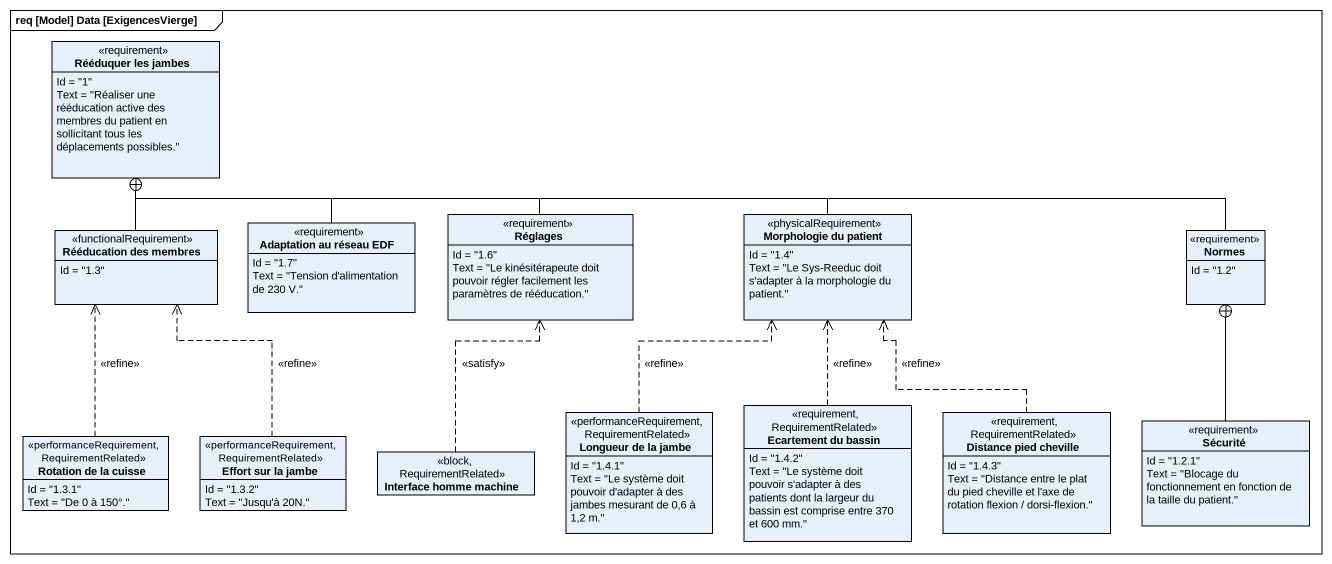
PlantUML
@startuml
mainframe req [Model] Data [ExigencesVierge]
hide circle
hide empty members
class "Rééduquer les jambes" as Rééduquer_les_jambes <<requirement>> {
  Id = "1"
  Text = "Réaliser une rééducation active des membres du patient en sollicitant tous les déplacements possibles."
}
class "Rééducation des membres" as Rééducation_des_membres <<functionalRequirement>> {
  Id = "1.3"
}
class "Adaptation au réseau EDF" as Adaptation_au_réseau_EDF <<requirement>> {
  Id = "1.7"
  Text = "Tension d'alimentation de 230 V."
}
class Réglages <<requirement>> {
  Id = "1.6"
  Text = "Le kinésitérapeute doit pouvoir régler facilement les paramètres de rééducation."
}
class "Morphologie du patient" as Morphologie_du_patient <<physicalRequirement>> {
  Id = "1.4"
  Text = "Le Sys-Reeduc doit s'adapter à la morphologie du patient."
}
class Normes <<requirement>> {
  Id = "1.2"
}
class "Longueur de la jambe" as Longueur_de_la_jambe <<performanceRequirement, RequirementRelated>> {
  Id = "1.4.1"
  Text = "Le système doit pouvoir d'adapter à des jambes mesurant de 0,6 à 1,2 m."
}
class "Ecartement du bassin" as Ecartement_du_bassin <<requirement, RequirementRelated>> {
  Id = "1.4.2"
  Text = "Le système doit pouvoir s'adapter à des patients dont la largeur du bassin est comprise entre 370 et 600 mm."
}
class "Distance pied cheville" as Distance_pied_cheville <<requirement, RequirementRelated>> {
  Id = "1.4.3"
  Text = "Distance entre le plat du pied cheville et l'axe de rotation flexion / dorsi-flexion."
}
class Sécurité <<requirement>> {
  Id = "1.2.1"
  Text = "Blocage du fonctionnement en fonction de la taille du patient."
}
class "Rotation de la cuisse" as Rotation_de_la_cuisse <<performanceRequirement, RequirementRelated>> {
  Id = "1.3.1"
  Text = "De 0 à 150°."
}
class "Effort sur la jambe" as Effort_sur_la_jambe <<performanceRequirement, RequirementRelated>> {
  Id = "1.3.2"
  Text = "Jusqu'à 20N."
}
class "Interface homme machine" as Interface_homme_machine <<block, RequirementRelated>>
Rééducation_des_membres -up-+ Rééduquer_les_jambes
Adaptation_au_réseau_EDF -up-+ Rééduquer_les_jambes
Réglages -left-+ Rééduquer_les_jambes
Morphologie_du_patient -left-+ Rééduquer_les_jambes
Normes -left-+ Rééduquer_les_jambes
Longueur_de_la_jambe .up.> Morphologie_du_patient : <<refine>>
Ecartement_du_bassin .up.> Morphologie_du_patient : <<refine>>
Distance_pied_cheville .up.> Morphologie_du_patient : <<refine>>
Sécurité -up-+ Normes
Rotation_de_la_cuisse .up.> Rééducation_des_membres : <<refine>>
Effort_sur_la_jambe .up.> Rééducation_des_membres : <<refine>>
Interface_homme_machine .up.> Réglages : <<satisfy>>
@enduml
